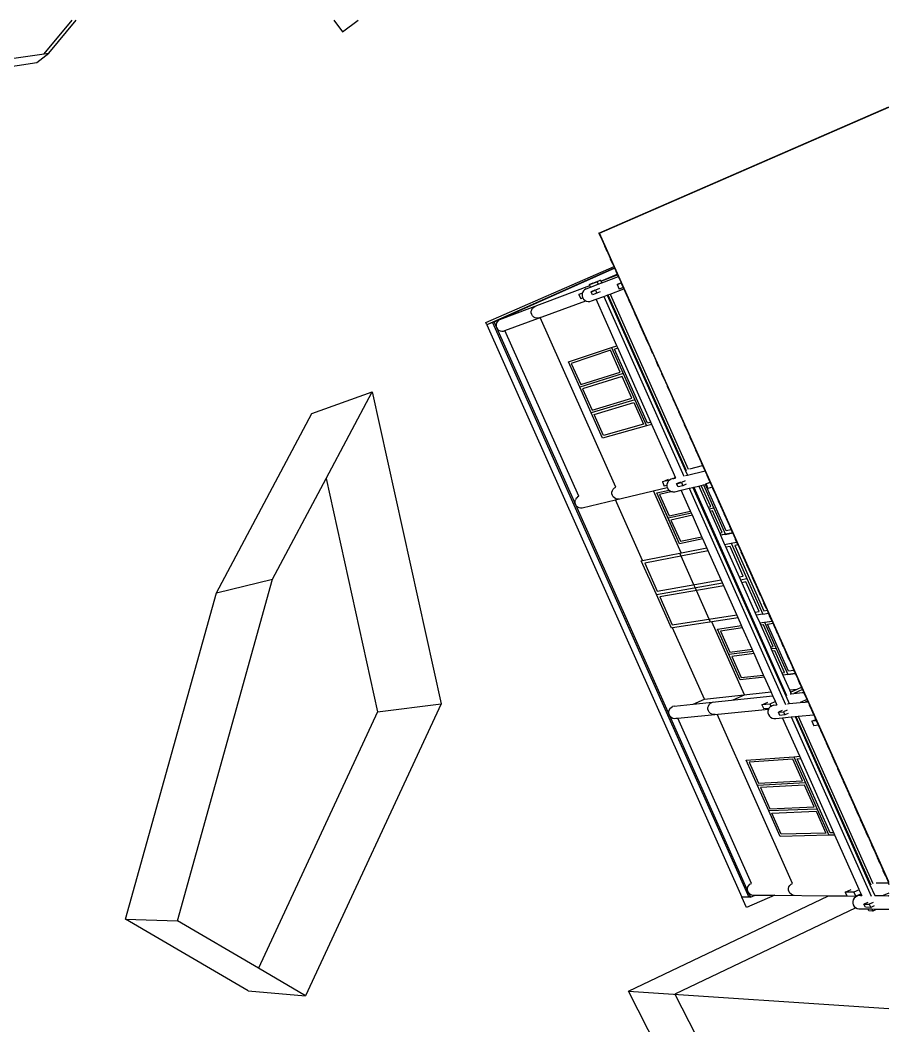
# Model space of a CAD drawing. Extents: x -86023 to 86023, y -39538 to 39538.
# Drawn here: x 46201 to 86023, y -6591 to 39538 of the extents above; entities that cross this region are included whole.
import ezdxf

# ---------------------------------------------------------------- set-up
doc = ezdxf.new("R2010")
doc.units = 0
doc.layers.get('0').update_dxf_attribs({"linetype": 'CONTINUOUS'})

msp = doc.modelspace()

# ---------------------------------------------------------------- linework, layer by layer
for p, q in [((47306, 37997), (48590, 39538)), ((47513, 38027), (48772, 39538)), ((60574, 39538), (60974, 39005)), ((60974, 39005), (61703, 39538)), ((30681, 35563), (47306, 37997)), ((46967, 37589), (47513, 38027)), ((47306, 37997), (47513, 38027)), ((30327, 35153), (46967, 37589)), ((72733, 29764), (86023, 35554)), ((72747, 29769), (86023, 35552)), ((72766, 29774), (86023, 35549)), ((72747, 29769), (72733, 29764)), ((72733, 29764), (72837, 29531)), ((72747, 29769), (72766, 29774)), ((72851, 29535), (72747, 29769)), ((86023, 16), (72766, 29774)), ((72837, 29531), (72851, 29535)), ((73007, 29186), (72851, 29535)), ((72993, 29180), (73007, 29186)), ((73008, 29184), (72993, 29180)), ((72993, 29180), (73097, 28946)), ((73008, 29184), (73007, 29186)), ((73112, 28950), (73008, 29184)), ((73097, 28946), (73112, 28950)), ((73267, 28601), (73112, 28950)), ((73253, 28596), (73267, 28601)), ((73268, 28599), (73267, 28601)), ((67546, 25669), (73426, 28245)), ((73457, 28176), (67593, 25563)), ((73463, 28161), (67857, 25663)), ((73465, 28157), (68197, 25810)), ((73268, 28599), (73253, 28596)), ((73253, 28596), (73358, 28362)), ((73372, 28365), (73268, 28599)), ((73358, 28362), (73372, 28365)), ((73426, 28245), (73372, 28365)), ((73457, 28176), (73426, 28245)), ((73463, 28161), (73457, 28176)), ((73465, 28157), (73463, 28161)), ((73527, 28017), (73465, 28157)), ((72826, 27564), (73566, 27893)), ((72827, 27562), (73586, 27849)), ((72861, 27487), (73634, 27778)), ((73514, 28011), (73527, 28017)), ((73529, 28014), (73514, 28011)), ((73514, 28011), (73566, 27893)), ((73529, 28014), (73527, 28017)), ((73633, 27780), (73529, 28014)), ((73566, 27893), (73586, 27849)), ((73586, 27849), (73618, 27777)), ((73618, 27777), (73633, 27780)), ((73634, 27778), (73633, 27780)), ((73760, 27495), (73634, 27778)), ((68197, 25810), (72319, 27370)), ((72149, 27218), (72078, 27175)), ((72149, 27218), (72352, 27295)), ((72302, 27408), (72654, 27542)), ((72453, 27475), (72302, 27408)), ((72319, 27370), (72302, 27408)), ((72352, 27295), (72319, 27370)), ((72352, 27295), (72705, 27428)), ((72453, 27475), (72806, 27609)), ((72754, 27232), (72577, 27153)), ((72806, 27609), (72654, 27542)), ((72654, 27542), (72705, 27428)), ((72705, 27428), (72861, 27487)), ((72806, 27609), (72826, 27564)), ((72826, 27564), (72827, 27562)), ((72827, 27562), (72861, 27487)), ((73563, 27407), (73760, 27495)), ((73765, 27483), (73563, 27407)), ((73563, 27407), (73654, 27204)), ((73842, 27274), (73654, 27204)), ((73765, 27483), (73760, 27495)), ((73788, 27432), (73765, 27483)), ((73774, 27427), (73788, 27432)), ((73789, 27429), (73774, 27427)), ((73774, 27427), (73842, 27274)), ((73789, 27429), (73788, 27432)), ((73893, 27195), (73789, 27429)), ((73842, 27274), (73872, 27207)), ((71815, 26952), (71974, 27023)), ((71971, 27011), (71815, 26952)), ((71815, 26952), (71901, 26761)), ((71993, 26796), (71901, 26761)), ((71971, 27011), (71960, 26968)), ((71960, 26968), (71961, 26888)), ((71961, 26888), (71983, 26812)), ((71974, 27023), (71971, 27011)), ((71980, 27046), (71974, 27023)), ((72021, 27116), (71980, 27046)), ((71983, 26812), (71993, 26796)), ((71993, 26796), (72025, 26745)), ((72078, 27175), (72021, 27116)), ((72548, 27154), (72372, 27076)), ((72372, 27076), (72577, 27153)), ((72436, 26931), (72372, 27076)), ((72642, 27007), (72436, 26931)), ((72577, 27153), (72642, 27007)), ((72600, 26739), (72954, 26869)), ((72797, 27076), (72642, 27007)), ((72954, 26869), (73110, 26927)), ((72954, 26869), (76625, 18629)), ((73110, 26927), (73146, 26940)), ((73110, 26927), (76699, 18871)), ((73146, 26940), (73243, 26976)), ((73146, 26940), (76736, 18880)), ((73243, 26976), (73244, 26976)), ((73244, 26976), (73872, 27207)), ((73244, 26976), (76824, 18940)), ((73872, 27207), (73878, 27193)), ((73878, 27193), (73893, 27195)), ((74048, 26848), (73893, 27195)), ((74035, 26842), (74048, 26848)), ((74050, 26844), (74035, 26842)), ((74035, 26842), (74139, 26609)), ((74050, 26844), (74048, 26848)), ((74154, 26610), (74050, 26844)), ((68427, 25295), (72132, 26665)), ((69651, 26257), (69689, 26324)), ((69689, 26324), (69744, 26380)), ((69744, 26380), (69811, 26421)), ((72025, 26745), (72083, 26691)), ((72083, 26691), (72132, 26665)), ((72132, 26665), (72155, 26654)), ((72155, 26654), (72234, 26636)), ((72234, 26636), (72317, 26640)), ((72317, 26640), (72396, 26664)), ((72396, 26664), (72600, 26739)), ((73551, 24604), (72600, 26739)), ((74139, 26609), (74154, 26610)), ((74308, 26264), (74154, 26610)), ((69631, 26183), (69651, 26257)), ((69632, 26107), (69631, 26183)), ((69653, 26035), (69632, 26107)), ((69693, 25971), (69653, 26035)), ((69749, 25919), (69693, 25971)), ((69817, 25884), (69749, 25919)), ((69892, 25868), (69817, 25884)), ((69970, 25871), (69892, 25868)), ((70046, 25894), (69970, 25871)), ((73508, 18122), (70046, 25894)), ((74295, 26258), (74308, 26264)), ((74310, 26259), (74295, 26258)), ((74295, 26258), (74399, 26024)), ((74310, 26259), (74308, 26264)), ((74415, 26025), (74310, 26259)), ((74399, 26024), (74415, 26025)), ((74569, 25679), (74415, 26025)), ((67593, 25563), (67546, 25669)), ((67857, 25663), (67593, 25563)), ((67593, 25563), (79286, -685)), ((67928, 25690), (67857, 25663)), ((67857, 25663), (79597, -687)), ((68197, 25810), (67928, 25690)), ((67928, 25690), (68043, 25433)), ((68041, 25650), (68022, 25577)), ((68022, 25577), (68022, 25503)), ((68022, 25503), (68043, 25433)), ((68078, 25716), (68041, 25650)), ((68043, 25433), (68082, 25370)), ((68043, 25433), (71654, 17326)), ((68132, 25770), (68078, 25716)), ((68197, 25810), (68132, 25770)), ((74555, 25673), (74569, 25679)), ((74571, 25674), (74555, 25673)), ((74555, 25673), (74659, 25440)), ((74571, 25674), (74569, 25679)), ((74675, 25441), (74571, 25674)), ((74659, 25440), (74675, 25441)), ((74829, 25095), (74675, 25441)), ((68082, 25370), (68136, 25320)), ((68136, 25320), (68203, 25286)), ((68203, 25286), (68277, 25270)), ((68277, 25270), (68353, 25273)), ((68353, 25273), (68427, 25295)), ((71809, 17703), (68427, 25295)), ((74816, 25089), (74829, 25095)), ((74831, 25090), (74816, 25089)), ((74816, 25089), (74920, 24855)), ((74831, 25090), (74829, 25095)), ((74936, 24856), (74831, 25090)), ((71338, 23864), (73310, 24523)), ((73310, 24523), (73551, 24604)), ((73310, 24523), (73845, 23324)), ((73444, 24453), (73596, 24504)), ((74960, 21050), (73444, 24453)), ((73596, 24504), (73551, 24604)), ((75115, 21094), (73596, 24504)), ((74920, 24855), (74936, 24856)), ((75090, 24510), (74936, 24856)), ((75076, 24505), (75090, 24510)), ((75076, 24505), (75180, 24271)), ((75092, 24505), (75076, 24505)), ((75092, 24505), (75090, 24510)), ((75196, 24271), (75092, 24505)), ((73266, 24394), (71466, 23795)), ((73711, 23395), (73266, 24394)), ((75180, 24271), (75196, 24271)), ((75350, 23926), (75196, 24271)), ((71858, 22696), (71338, 23864)), ((71466, 23795), (71900, 22821)), ((75336, 23920), (75350, 23926)), ((75336, 23920), (75440, 23686)), ((75353, 23920), (75336, 23920)), ((75353, 23920), (75350, 23926)), ((75457, 23686), (75353, 23920)), ((75440, 23686), (75457, 23686)), ((75610, 23341), (75457, 23686)), ((73845, 23324), (71858, 22696)), ((71900, 22821), (73711, 23395)), ((73799, 23196), (71987, 22626)), ((74244, 22197), (73799, 23196)), ((73845, 23324), (74379, 22124)), ((75597, 23336), (75610, 23341)), ((75597, 23336), (75701, 23102)), ((75613, 23335), (75597, 23336)), ((75613, 23335), (75610, 23341)), ((75717, 23101), (75613, 23335)), ((75701, 23102), (75717, 23101)), ((75871, 22757), (75717, 23101)), ((72379, 21529), (71858, 22696)), ((71987, 22626), (72421, 21652)), ((75857, 22751), (75871, 22757)), ((75857, 22751), (75961, 22518)), ((75874, 22750), (75857, 22751)), ((75874, 22750), (75871, 22757)), ((75978, 22516), (75874, 22750)), ((59567, 21492), (62340, 22492)), ((60225, 18510), (62340, 22492)), ((62340, 22492), (65499, 8181)), ((72421, 21652), (74244, 22197)), ((75961, 22518), (75978, 22516)), ((76131, 22172), (75978, 22516)), ((76117, 22167), (76131, 22172)), ((76117, 22167), (76222, 21933)), ((76134, 22165), (76117, 22167)), ((76134, 22165), (76131, 22172)), ((76239, 21931), (76134, 22165)), ((74379, 22124), (72379, 21529)), ((72508, 21457), (74333, 21998)), ((74333, 21998), (74778, 20999)), ((74379, 22124), (74913, 20925)), ((76222, 21933), (76239, 21931)), ((76391, 21588), (76239, 21931)), ((55201, 13273), (59567, 21492)), ((72899, 20362), (72379, 21529)), ((72941, 20483), (72508, 21457)), ((76378, 21583), (76391, 21588)), ((76378, 21583), (76482, 21349)), ((76395, 21580), (76378, 21583)), ((76395, 21580), (76391, 21588)), ((76499, 21346), (76395, 21580)), ((76482, 21349), (76499, 21346)), ((76652, 21004), (76499, 21346)), ((74913, 20925), (72899, 20362)), ((74778, 20999), (72941, 20483)), ((75160, 20994), (74913, 20925)), ((75115, 21094), (74960, 21050)), ((75160, 20994), (75115, 21094)), ((76149, 18773), (75160, 20994)), ((76638, 20998), (76652, 21004)), ((76638, 20998), (76742, 20764)), ((76655, 20995), (76638, 20998)), ((76655, 20995), (76652, 21004)), ((76760, 20762), (76655, 20995)), ((76742, 20764), (76760, 20762)), ((76912, 20419), (76760, 20762)), ((76898, 20414), (76912, 20419)), ((76898, 20414), (77003, 20180)), ((76916, 20411), (76898, 20414)), ((76916, 20411), (76912, 20419)), ((77020, 20177), (76916, 20411)), ((77003, 20180), (77020, 20177)), ((77173, 19835), (77020, 20177)), ((77159, 19829), (77173, 19835)), ((77159, 19829), (77263, 19595)), ((77177, 19826), (77159, 19829)), ((77177, 19826), (77173, 19835)), ((77281, 19592), (77177, 19826)), ((77263, 19595), (77281, 19592)), ((77433, 19250), (77281, 19592)), ((76902, 18964), (77481, 19106)), ((77419, 19245), (77433, 19250)), ((77437, 19241), (77419, 19245)), ((77419, 19245), (77481, 19106)), ((77437, 19241), (77433, 19250)), ((77541, 19007), (77437, 19241)), ((77481, 19106), (77523, 19011)), ((77523, 19011), (77541, 19007)), ((77602, 18872), (77541, 19007)), ((57771, 13892), (60225, 18510)), ((60225, 18510), (62585, 7817)), ((75643, 18361), (75915, 18483)), ((76039, 18487), (75968, 18444)), ((76118, 18511), (76039, 18487)), ((76118, 18511), (76165, 18522)), ((76243, 18562), (76149, 18773)), ((76245, 18558), (76165, 18522)), ((76165, 18522), (76251, 18543)), ((76245, 18558), (76243, 18562)), ((76251, 18543), (76245, 18558)), ((76253, 18539), (76251, 18543)), ((76699, 18871), (76787, 18674)), ((76705, 18654), (76787, 18674)), ((76787, 18674), (77602, 18872)), ((77693, 18666), (77602, 18872)), ((77680, 18660), (77693, 18666)), ((77680, 18660), (77784, 18427)), ((77698, 18656), (77680, 18660)), ((77698, 18656), (77693, 18666)), ((77802, 18422), (77698, 18656)), ((73348, 17958), (73386, 18026)), ((73386, 18026), (73441, 18082)), ((73441, 18082), (73508, 18122)), ((73497, 17532), (75867, 18098)), ((75963, 18439), (75643, 18361)), ((75643, 18361), (75728, 18170)), ((75850, 18200), (75728, 18170)), ((75870, 18315), (75849, 18237)), ((75849, 18237), (75850, 18200)), ((75850, 18200), (75850, 18157)), ((75850, 18157), (75867, 18098)), ((75867, 18098), (75872, 18081)), ((75910, 18385), (75870, 18315)), ((75872, 18081), (75914, 18013)), ((75963, 18439), (75910, 18385)), ((75914, 18013), (75945, 17986)), ((75968, 18444), (75963, 18439)), ((76469, 18352), (76293, 18273)), ((76293, 18273), (76510, 18325)), ((76358, 18128), (76293, 18273)), ((76575, 18180), (76358, 18128)), ((76503, 17978), (76876, 18066)), ((76687, 18404), (76510, 18325)), ((76510, 18325), (76575, 18180)), ((76729, 18248), (76575, 18180)), ((76876, 18066), (77040, 18105)), ((76876, 18066), (81291, 8155)), ((77040, 18105), (77078, 18113)), ((77040, 18105), (81296, 8551)), ((77078, 18113), (77306, 18167)), ((77078, 18113), (81336, 8555)), ((77306, 18167), (77425, 18195)), ((77306, 18167), (77736, 17201)), ((77425, 18195), (77519, 18217)), ((77856, 17227), (77425, 18195)), ((77519, 18217), (77613, 18239)), ((77519, 18217), (77995, 17149)), ((77613, 18239), (77645, 18247)), ((78562, 16108), (77613, 18239)), ((77636, 18265), (77833, 18352)), ((77850, 18315), (77636, 18265)), ((77636, 18265), (77645, 18247)), ((77645, 18247), (77727, 18062)), ((77940, 18111), (77727, 18062)), ((77784, 18427), (77802, 18422)), ((77833, 18352), (77802, 18422)), ((77850, 18315), (77833, 18352)), ((77940, 18111), (77850, 18315)), ((77954, 18081), (77940, 18111)), ((77940, 18076), (77954, 18081)), ((77940, 18076), (78044, 17842)), ((77958, 18071), (77940, 18076)), ((77958, 18071), (77954, 18081)), ((78062, 17837), (77958, 18071)), ((71633, 17471), (71652, 17543)), ((71690, 17609), (71652, 17543)), ((71690, 17609), (71743, 17664)), ((71809, 17703), (71743, 17664)), ((71964, 17167), (73497, 17532)), ((73328, 17884), (73348, 17958)), ((73329, 17809), (73328, 17884)), ((73350, 17736), (73329, 17809)), ((73390, 17672), (73350, 17736)), ((73445, 17621), (73390, 17672)), ((73514, 17586), (73445, 17621)), ((74735, 14752), (73497, 17532)), ((73589, 17569), (73514, 17586)), ((73667, 17573), (73589, 17569)), ((76504, 15101), (75236, 17947)), ((75384, 17853), (75945, 17986)), ((75384, 17853), (75945, 17986)), ((75902, 16689), (75384, 17853)), ((76421, 15524), (75384, 17853)), ((76092, 17912), (75516, 17777)), ((75516, 17777), (75949, 16805)), ((75945, 17986), (75973, 17959)), ((75973, 17959), (76045, 17923)), ((76045, 17923), (76092, 17912)), ((76092, 17912), (76124, 17905)), ((76124, 17905), (76206, 17909)), ((76206, 17909), (76503, 17978)), ((76929, 17022), (76503, 17978)), ((78044, 17842), (78062, 17837)), ((78214, 17497), (78062, 17837)), ((71633, 17471), (71634, 17397)), ((71654, 17326), (71634, 17397)), ((71693, 17264), (71654, 17326)), ((71654, 17326), (75954, 7676)), ((71693, 17264), (71748, 17214)), ((71748, 17214), (71814, 17179)), ((71814, 17179), (71888, 17163)), ((71888, 17163), (71964, 17167)), ((77736, 17201), (77856, 17227)), ((77736, 17201), (77780, 17102)), ((77995, 17149), (77780, 17102)), ((77780, 17102), (77825, 17002)), ((77995, 17149), (78527, 15952)), ((78200, 17492), (78214, 17497)), ((78200, 17492), (78304, 17258)), ((78219, 17486), (78200, 17492)), ((78219, 17486), (78214, 17497)), ((78323, 17252), (78219, 17486)), ((78304, 17258), (78323, 17252)), ((78474, 16912), (78323, 17252)), ((76973, 16924), (75902, 16689)), ((76421, 15524), (75902, 16689)), ((75949, 16805), (76929, 17022)), ((77016, 16826), (76035, 16611)), ((76035, 16611), (76468, 15640)), ((76973, 16924), (76929, 17022)), ((77016, 16826), (76973, 16924)), ((77455, 15842), (77016, 16826)), ((77945, 17028), (77825, 17002)), ((77825, 17002), (78268, 16008)), ((78388, 16033), (77945, 17028)), ((78461, 16907), (78474, 16912)), ((78461, 16907), (78565, 16673)), ((78479, 16901), (78461, 16907)), ((78479, 16901), (78474, 16912)), ((78584, 16667), (78479, 16901)), ((78565, 16673), (78584, 16667)), ((78735, 16328), (78584, 16667)), ((78796, 16155), (78562, 16108)), ((78721, 16323), (78735, 16328)), ((78740, 16316), (78721, 16323)), ((78721, 16323), (78796, 16155)), ((78740, 16316), (78735, 16328)), ((78844, 16082), (78740, 16316)), ((78796, 16155), (78825, 16089)), ((77498, 15743), (76421, 15524)), ((77498, 15743), (76421, 15524)), ((76468, 15640), (77455, 15842)), ((77498, 15743), (77455, 15842)), ((77681, 15333), (77498, 15743)), ((78268, 16008), (78388, 16033)), ((78268, 16008), (78312, 15909)), ((78871, 16022), (78312, 15909)), ((78527, 15952), (78312, 15909)), ((78312, 15909), (78496, 15494)), ((78527, 15952), (78871, 16022)), ((78825, 16089), (78844, 16082)), ((78871, 16022), (78844, 16082)), ((78995, 15743), (78871, 16022)), ((78981, 15738), (78995, 15743)), ((79000, 15732), (78981, 15738)), ((78981, 15738), (79042, 15602)), ((79000, 15732), (78995, 15743)), ((79105, 15498), (79000, 15732)), ((74735, 14752), (77681, 15333)), ((77741, 15199), (77681, 15333)), ((78496, 15494), (78791, 15552)), ((78496, 15494), (78557, 15359)), ((78743, 15395), (78557, 15359)), ((78557, 15359), (79159, 14006)), ((79347, 14039), (78743, 15395)), ((78791, 15552), (79042, 15602)), ((78791, 15552), (79516, 13923)), ((79118, 15469), (78960, 15438)), ((78960, 15438), (80292, 12447)), ((79042, 15602), (79085, 15505)), ((79085, 15505), (79105, 15498)), ((79118, 15469), (79105, 15498)), ((79256, 15159), (79118, 15469)), ((77741, 15199), (74831, 14630)), ((76502, 14957), (76443, 15089)), ((77089, 13640), (76502, 14957)), ((78337, 13861), (77741, 15199)), ((79242, 15154), (79256, 15159)), ((79242, 15154), (79346, 14920)), ((79261, 15147), (79242, 15154)), ((79261, 15147), (79256, 15159)), ((79365, 14913), (79261, 15147)), ((79346, 14920), (79365, 14913)), ((79516, 14575), (79365, 14913)), ((74676, 14740), (74735, 14752)), ((75364, 13196), (74676, 14740)), ((74831, 14630), (75405, 13342)), ((79502, 14569), (79516, 14575)), ((79502, 14569), (79606, 14336)), ((79522, 14562), (79502, 14569)), ((79522, 14562), (79516, 14575)), ((79626, 14328), (79522, 14562)), ((79606, 14336), (79626, 14328)), ((79776, 13990), (79626, 14328)), ((53409, -1769), (57771, 13892)), ((55201, 13273), (57771, 13892)), ((75405, 13342), (78337, 13861)), ((78397, 13727), (78337, 13861)), ((79159, 14006), (79347, 14039)), ((79159, 14006), (79220, 13871)), ((79220, 13871), (79516, 13923)), ((79220, 13871), (79280, 13736)), ((79516, 13923), (80242, 12294)), ((79762, 13985), (79776, 13990)), ((79762, 13985), (79867, 13751)), ((79782, 13977), (79762, 13985)), ((79782, 13977), (79776, 13990)), ((79886, 13743), (79782, 13977)), ((75364, 13196), (78397, 13727)), ((78456, 13593), (75520, 13084)), ((77147, 13508), (77089, 13640)), ((77206, 13376), (77147, 13508)), ((78456, 13593), (78397, 13727)), ((79053, 12255), (78456, 13593)), ((79467, 13768), (79280, 13736)), ((79280, 13736), (79882, 12383)), ((80071, 12413), (79467, 13768)), ((79867, 13751), (79886, 13743)), ((80037, 13406), (79886, 13743)), ((80023, 13401), (80037, 13406)), ((80023, 13401), (80127, 13167)), ((80043, 13392), (80023, 13401)), ((80043, 13392), (80037, 13406)), ((80147, 13158), (80043, 13392)), ((51033, -1690), (55201, 13273)), ((76052, 11652), (75364, 13196)), ((75520, 13084), (76094, 11796)), ((77793, 12059), (77206, 13376)), ((80127, 13167), (80147, 13158)), ((80297, 12821), (80147, 13158)), ((80283, 12816), (80297, 12821)), ((80283, 12816), (80387, 12582)), ((80303, 12807), (80283, 12816)), ((80292, 12447), (80453, 12472)), ((80303, 12807), (80297, 12821)), ((80408, 12573), (80303, 12807)), ((80387, 12582), (80408, 12573)), ((80453, 12472), (80408, 12573)), ((80513, 12335), (80453, 12472)), ((76094, 11796), (79053, 12255)), ((79112, 12121), (76112, 11661)), ((77851, 11928), (77793, 12059)), ((79112, 12121), (79053, 12255)), ((79271, 11765), (79112, 12121)), ((79882, 12383), (80071, 12413)), ((79882, 12383), (79943, 12248)), ((80242, 12294), (79943, 12248)), ((79943, 12248), (80103, 11888)), ((80242, 12294), (80513, 12335)), ((80557, 12237), (80513, 12335)), ((80543, 12232), (80557, 12237)), ((80543, 12232), (80648, 11998)), ((80564, 12222), (80543, 12232)), ((80564, 12222), (80557, 12237)), ((80668, 11988), (80564, 12222)), ((80648, 11998), (80668, 11988)), ((76112, 11661), (76052, 11652)), ((77567, 8395), (76112, 11661)), ((79403, 8593), (77913, 11937)), ((78169, 11601), (79271, 11765)), ((78169, 11601), (79271, 11765)), ((78688, 10437), (78169, 11601)), ((79206, 9273), (78169, 11601)), ((79315, 11666), (78304, 11518)), ((79315, 11666), (79271, 11765)), ((79753, 10683), (79315, 11666)), ((80103, 11888), (80675, 11973)), ((80103, 11888), (80323, 11921)), ((80103, 11888), (80147, 11789)), ((80271, 11807), (80147, 11789)), ((80147, 11789), (80590, 10795)), ((80714, 10811), (80271, 11807)), ((80323, 11921), (80675, 11973)), ((80323, 11921), (80856, 10725)), ((80465, 11836), (80719, 11873)), ((81427, 9676), (80465, 11836)), ((80675, 11973), (80668, 11988)), ((80719, 11873), (80675, 11973)), ((80818, 11652), (80719, 11873)), ((80804, 11647), (80818, 11652)), ((80804, 11647), (80908, 11414)), ((80824, 11637), (80804, 11647)), ((80824, 11637), (80818, 11652)), ((80929, 11403), (80824, 11637)), ((78304, 11518), (78737, 10546)), ((80908, 11414), (80929, 11403)), ((81078, 11068), (80929, 11403)), ((78737, 10546), (79753, 10683)), ((79797, 10584), (79753, 10683)), ((80590, 10795), (80714, 10811)), ((80590, 10795), (80634, 10695)), ((80856, 10725), (80634, 10695)), ((80634, 10695), (80679, 10596)), ((80803, 10612), (80679, 10596)), ((81246, 9616), (80803, 10612)), ((80856, 10725), (81389, 9528)), ((81064, 11063), (81078, 11068)), ((81064, 11063), (81168, 10829)), ((81085, 11052), (81064, 11063)), ((81085, 11052), (81078, 11068)), ((81189, 10819), (81085, 11052)), ((81168, 10829), (81189, 10819)), ((81338, 10483), (81189, 10819)), ((79797, 10584), (78688, 10437)), ((79206, 9273), (78688, 10437)), ((79841, 10486), (78824, 10352)), ((78824, 10352), (79256, 9381)), ((79841, 10486), (79797, 10584)), ((80279, 9502), (79841, 10486)), ((80679, 10596), (81122, 9602)), ((81325, 10479), (81338, 10483)), ((81325, 10479), (81429, 10245)), ((81346, 10468), (81325, 10479)), ((81346, 10468), (81338, 10483)), ((81450, 10234), (81346, 10468)), ((81429, 10245), (81450, 10234)), ((81599, 9899), (81450, 10234)), ((81669, 9705), (81427, 9676)), ((81585, 9894), (81599, 9899)), ((81606, 9883), (81585, 9894)), ((81585, 9894), (81669, 9705)), ((81606, 9883), (81599, 9899)), ((81710, 9649), (81606, 9883)), ((81669, 9705), (81689, 9660)), ((80323, 9404), (79206, 9273)), ((80323, 9404), (79206, 9273)), ((79256, 9381), (80279, 9502)), ((80323, 9404), (80279, 9502)), ((80625, 8726), (80323, 9404)), ((81122, 9602), (81246, 9616)), ((81122, 9602), (81166, 9502)), ((81745, 9570), (81166, 9502)), ((81389, 9528), (81166, 9502)), ((81166, 9502), (81471, 8817)), ((81389, 9528), (81745, 9570)), ((81689, 9660), (81710, 9649)), ((81745, 9570), (81710, 9649)), ((81859, 9315), (81745, 9570)), ((81845, 9310), (81859, 9315)), ((81845, 9310), (81949, 9076)), ((81867, 9298), (81845, 9310)), ((81867, 9298), (81859, 9315)), ((81971, 9064), (81867, 9298)), ((81471, 8817), (81817, 8854)), ((81471, 8817), (81514, 8720)), ((81514, 8720), (81817, 8854)), ((82071, 8839), (81660, 8656)), ((81817, 8854), (82023, 8947)), ((81949, 9076), (81971, 9064)), ((82023, 8947), (81971, 9064)), ((82071, 8839), (82023, 8947)), ((82120, 8730), (82071, 8839)), ((77059, 8168), (80701, 8554)), ((77059, 8168), (77567, 8395)), ((77567, 8395), (80625, 8726)), ((78882, 8361), (79403, 8593)), ((80701, 8554), (80625, 8726)), ((80819, 8291), (80701, 8554)), ((81296, 8551), (81458, 8188)), ((81502, 8639), (81548, 8644)), ((81514, 8720), (81548, 8644)), ((81548, 8644), (81660, 8656)), ((81660, 8656), (82046, 8697)), ((82276, 8380), (81958, 8238)), ((82046, 8697), (82115, 8704)), ((82106, 8725), (82120, 8730)), ((82127, 8713), (82106, 8725)), ((82106, 8725), (82106, 8724)), ((82106, 8724), (82115, 8704)), ((82115, 8704), (82210, 8491)), ((82127, 8713), (82120, 8730)), ((82231, 8479), (82127, 8713)), ((82305, 8313), (82191, 8262)), ((82210, 8491), (82231, 8479)), ((82276, 8380), (82231, 8479)), ((82305, 8313), (82276, 8380)), ((82322, 8275), (82305, 8313)), ((65499, 8181), (59286, -5211)), ((62585, 7817), (65499, 8181)), ((75932, 7820), (75951, 7893)), ((75989, 7959), (75951, 7893)), ((75989, 7959), (76042, 8013)), ((76042, 8013), (76108, 8053)), ((76181, 8075), (76108, 8053)), ((76181, 8075), (77059, 8168)), ((76344, 7524), (80508, 7934)), ((77729, 8006), (77749, 8080)), ((77730, 7930), (77729, 8006)), ((77751, 7857), (77730, 7930)), ((77749, 8080), (77787, 8147)), ((77791, 7793), (77751, 7857)), ((77787, 8147), (77842, 8203)), ((77842, 8203), (77909, 8243)), ((77909, 8243), (77984, 8266)), ((80199, 8134), (80471, 8255)), ((80574, 8172), (80199, 8134)), ((80199, 8134), (80284, 7943)), ((80527, 7967), (80284, 7943)), ((80500, 7920), (80480, 7842)), ((80480, 7842), (80481, 7763)), ((80508, 7934), (80500, 7920)), ((80527, 7967), (80508, 7934)), ((80541, 7991), (80527, 7967)), ((80598, 8050), (80541, 7991)), ((80822, 8283), (80574, 8172)), ((80574, 8172), (80622, 8064)), ((80622, 8064), (80598, 8050)), ((80669, 8093), (80622, 8064)), ((80748, 8117), (80669, 8093)), ((80748, 8117), (80890, 8131)), ((80822, 8283), (80819, 8291)), ((80866, 8184), (80822, 8283)), ((80890, 8131), (80866, 8184)), ((80897, 8116), (80890, 8131)), ((81138, 7873), (80961, 7794)), ((81368, 7895), (81192, 7817)), ((81371, 8179), (81458, 8188)), ((81458, 8188), (81958, 8238)), ((81958, 8238), (82191, 8262)), ((82191, 8262), (82322, 8275)), ((82380, 8146), (82322, 8275)), ((82366, 8141), (82380, 8146)), ((82366, 8141), (82470, 7907)), ((82388, 8128), (82366, 8141)), ((82388, 8128), (82380, 8146)), ((82492, 7894), (82388, 8128)), ((82470, 7907), (82492, 7894)), ((82589, 7677), (82492, 7894)), ((62585, 7817), (57128, -3947)), ((75933, 7746), (75932, 7820)), ((75954, 7676), (75933, 7746)), ((75992, 7613), (75954, 7676)), ((75954, 7676), (79565, -431)), ((75992, 7613), (76047, 7563)), ((76047, 7563), (76113, 7529)), ((76113, 7529), (76187, 7513)), ((76187, 7513), (76264, 7516)), ((76264, 7516), (76344, 7524)), ((79719, -54), (76344, 7524)), ((77846, 7742), (77791, 7793)), ((77915, 7707), (77846, 7742)), ((77990, 7691), (77915, 7707)), ((78068, 7694), (77990, 7691)), ((81606, -55), (78150, 7702)), ((80481, 7763), (80503, 7687)), ((80503, 7687), (80545, 7619)), ((80545, 7619), (80604, 7565)), ((80604, 7565), (80675, 7528)), ((80675, 7528), (80755, 7511)), ((80755, 7511), (80837, 7514)), ((80837, 7514), (81151, 7544)), ((80961, 7794), (81192, 7817)), ((81026, 7649), (80961, 7794)), ((81256, 7671), (81026, 7649)), ((81151, 7544), (81547, 7580)), ((81940, 5774), (81151, 7544)), ((81192, 7817), (81256, 7671)), ((81411, 7740), (81256, 7671)), ((81547, 7580), (81722, 7597)), ((81547, 7580), (85211, -643)), ((81722, 7597), (81761, 7600)), ((81722, 7597), (85158, -117)), ((81761, 7600), (81871, 7611)), ((81761, 7600), (85200, -117)), ((81871, 7611), (82589, 7677)), ((81871, 7611), (85287, -57)), ((81871, 7611), (81871, 7611)), ((82485, 7381), (82668, 7462)), ((82696, 7400), (82485, 7381)), ((82485, 7381), (82576, 7178)), ((82640, 7561), (82589, 7677)), ((82626, 7556), (82640, 7561)), ((82648, 7543), (82626, 7556)), ((82626, 7556), (82668, 7462)), ((82648, 7543), (82640, 7561)), ((82753, 7309), (82648, 7543)), ((82668, 7462), (82696, 7400)), ((82696, 7400), (82730, 7323)), ((82802, 7197), (82576, 7178)), ((82730, 7323), (82753, 7309)), ((82802, 7197), (82753, 7309)), ((82901, 6977), (82802, 7197)), ((82887, 6972), (82901, 6977)), ((82887, 6972), (82991, 6738)), ((82909, 6958), (82887, 6972)), ((82909, 6958), (82901, 6977)), ((83013, 6724), (82909, 6958)), ((82991, 6738), (83013, 6724)), ((83161, 6392), (83013, 6724)), ((83147, 6388), (83161, 6392)), ((83147, 6388), (83251, 6154)), ((83169, 6373), (83147, 6388)), ((83169, 6373), (83161, 6392)), ((83274, 6140), (83169, 6373)), ((83251, 6154), (83274, 6140)), ((83421, 5808), (83274, 6140)), ((79475, 5600), (81671, 5755)), ((79995, 4433), (79475, 5600)), ((81617, 5648), (79612, 5509)), ((82062, 4650), (81617, 5648)), ((81671, 5755), (81940, 5774)), ((81671, 5755), (82206, 4555)), ((81815, 5662), (81985, 5673)), ((83331, 2259), (81815, 5662)), ((81985, 5673), (81940, 5774)), ((83504, 2264), (81985, 5673)), ((83407, 5803), (83421, 5808)), ((83407, 5803), (83512, 5569)), ((83430, 5789), (83407, 5803)), ((83430, 5789), (83421, 5808)), ((83534, 5555), (83430, 5789)), ((83512, 5569), (83534, 5555)), ((83682, 5223), (83534, 5555)), ((79612, 5509), (80046, 4535)), ((83668, 5219), (83682, 5223)), ((83668, 5219), (83772, 4985)), ((83691, 5204), (83668, 5219)), ((83691, 5204), (83682, 5223)), ((83795, 4970), (83691, 5204)), ((80046, 4535), (82062, 4650)), ((83772, 4985), (83795, 4970)), ((83942, 4639), (83795, 4970)), ((83928, 4634), (83942, 4639)), ((83928, 4634), (84032, 4401)), ((83951, 4619), (83928, 4634)), ((83951, 4619), (83942, 4639)), ((84055, 4385), (83951, 4619)), ((82206, 4555), (79995, 4433)), ((80515, 3265), (79995, 4433)), ((82151, 4450), (80133, 4341)), ((80133, 4341), (80567, 3367)), ((82595, 3452), (82151, 4450)), ((82206, 4555), (82740, 3356)), ((84032, 4401), (84055, 4385)), ((84203, 4054), (84055, 4385)), ((84188, 4050), (84203, 4054)), ((84188, 4050), (84293, 3816)), ((84212, 4034), (84188, 4050)), ((84212, 4034), (84203, 4054)), ((84316, 3800), (84212, 4034)), ((84293, 3816), (84316, 3800)), ((84463, 3470), (84316, 3800)), ((82740, 3356), (80515, 3265)), ((81035, 2098), (80515, 3265)), ((80567, 3367), (82595, 3452)), ((80654, 3172), (82684, 3252)), ((82684, 3252), (83129, 2253)), ((82740, 3356), (83275, 2156)), ((84449, 3465), (84463, 3470)), ((84449, 3465), (84553, 3232)), ((84472, 3449), (84449, 3465)), ((84472, 3449), (84463, 3470)), ((84577, 3215), (84472, 3449)), ((84553, 3232), (84577, 3215)), ((81087, 2198), (80654, 3172)), ((84723, 2886), (84577, 3215)), ((84709, 2881), (84723, 2886)), ((84709, 2881), (84813, 2647)), ((84733, 2864), (84709, 2881)), ((84733, 2864), (84723, 2886)), ((84837, 2630), (84733, 2864)), ((84813, 2647), (84837, 2630)), ((84984, 2301), (84837, 2630)), ((83275, 2156), (81035, 2098)), ((83129, 2253), (81087, 2198)), ((83548, 2163), (83275, 2156)), ((83504, 2264), (83331, 2259)), ((83548, 2163), (83504, 2264)), ((84537, -57), (83548, 2163)), ((84970, 2297), (84984, 2301)), ((84970, 2297), (85074, 2063)), ((84993, 2279), (84970, 2297)), ((84993, 2279), (84984, 2301)), ((85098, 2045), (84993, 2279)), ((85074, 2063), (85098, 2045)), ((85244, 1717), (85098, 2045)), ((85230, 1712), (85244, 1717)), ((85230, 1712), (85334, 1478)), ((85254, 1694), (85230, 1712)), ((85254, 1694), (85244, 1717)), ((85358, 1460), (85254, 1694)), ((85334, 1478), (85358, 1460)), ((85504, 1132), (85358, 1460)), ((85490, 1128), (85504, 1132)), ((85490, 1128), (85594, 894)), ((85515, 1110), (85490, 1128)), ((85515, 1110), (85504, 1132)), ((85619, 876), (85515, 1110)), ((85594, 894), (85619, 876)), ((85765, 548), (85619, 876)), ((85751, 543), (85765, 548)), ((85751, 543), (85855, 310)), ((85775, 525), (85751, 543)), ((85775, 525), (85765, 548)), ((85879, 291), (85775, 525)), ((85855, 310), (85879, 291)), ((86022, -30), (85879, 291)), ((79544, -286), (79563, -214)), ((79545, -360), (79544, -286)), ((79565, -431), (79545, -360)), ((79563, -214), (79600, -148)), ((79604, -493), (79565, -431)), ((79565, -431), (79680, -688)), ((79600, -148), (79654, -93)), ((79654, -93), (79719, -54)), ((81426, -293), (81445, -219)), ((81427, -369), (81426, -293)), ((81448, -441), (81427, -369)), ((81445, -219), (81484, -151)), ((81488, -505), (81448, -441)), ((81484, -151), (81538, -96)), ((81538, -96), (81606, -55)), ((84026, -457), (84299, -336)), ((84419, -459), (84026, -457)), ((84026, -457), (84101, -626)), ((84667, -348), (84419, -459)), ((84419, -459), (84504, -651)), ((84662, -337), (84537, -57)), ((84667, -348), (84662, -337)), ((84711, -447), (84667, -348)), ((84721, -469), (84711, -447)), ((85158, -117), (85380, -616)), ((85447, -30), (85989, -30)), ((85997, -30), (85985, -20)), ((85985, -20), (85989, -30)), ((85989, -30), (86023, -107)), ((85997, -30), (86022, -30)), ((86008, -39), (85997, -30)), ((86023, -73), (86008, -39)), ((86011, -41), (86023, -37)), ((86023, -51), (86011, -41)), ((86011, -41), (86023, -68)), ((86023, -32), (86022, -30)), ((74083, -4995), (83250, -619)), ((79597, -687), (79286, -685)), ((79501, -1168), (79286, -685)), ((80795, -601), (79501, -1168)), ((79680, -688), (79597, -687)), ((79604, -493), (79658, -543)), ((79658, -543), (79725, -578)), ((79680, -688), (79890, -594)), ((79725, -578), (79799, -594)), ((79799, -594), (79890, -594)), ((79890, -594), (80795, -601)), ((80795, -601), (83250, -619)), ((81543, -556), (81488, -505)), ((81611, -591), (81543, -556)), ((81687, -608), (81611, -591)), ((83250, -619), (84101, -626)), ((84101, -626), (84111, -648)), ((84504, -651), (84111, -648)), ((84390, -811), (84370, -889)), ((84370, -889), (84371, -968)), ((84431, -740), (84390, -811)), ((84488, -681), (84431, -740)), ((84559, -638), (84488, -681)), ((84553, -629), (84504, -651)), ((84753, -540), (84553, -629)), ((84553, -629), (84589, -629)), ((84589, -629), (84559, -638)), ((84638, -614), (84589, -629)), ((84720, -611), (84638, -614)), ((84739, -615), (84720, -611)), ((84720, -611), (84785, -611)), ((84753, -540), (84721, -469)), ((84785, -611), (84753, -540)), ((84797, -640), (84785, -611)), ((85373, -616), (85380, -616)), ((85380, -616), (85382, -620)), ((85380, -616), (85757, -618)), ((85757, -618), (85748, -623)), ((86023, -500), (85757, -618)), ((85757, -618), (86001, -620)), ((86001, -620), (85992, -624)), ((86023, -610), (86001, -620)), ((86001, -620), (86023, -620)), ((84513, -1176), (76212, -5139)), ((84371, -968), (84393, -1045)), ((84393, -1045), (84434, -1112)), ((84434, -1112), (84493, -1166)), ((84493, -1166), (84565, -1203)), ((84565, -1203), (84644, -1220)), ((84644, -1220), (85058, -1226)), ((85059, -930), (84883, -1008)), ((84948, -1153), (84883, -1008)), ((84883, -1008), (85124, -1011)), ((85189, -1157), (84948, -1153)), ((85100, -1320), (85058, -1226)), ((85058, -1226), (85245, -1229)), ((85286, -1322), (85100, -1320)), ((85301, -932), (85124, -1011)), ((85124, -1011), (85189, -1157)), ((85343, -1088), (85189, -1157)), ((85245, -1229), (85286, -1322)), ((85245, -1229), (85427, -1231)), ((85438, -1255), (85286, -1322)), ((85427, -1231), (85438, -1255)), ((85427, -1231), (86023, -1240)), ((56649, -4979), (51033, -1690)), ((51033, -1690), (53409, -1769)), ((57128, -3947), (53409, -1769)), ((59286, -5211), (57128, -3947)), ((56649, -4979), (59286, -5211)), ((74083, -4995), (86023, -5800)), ((81618, -19721), (74083, -4995)), ((76212, -5139), (83964, -20288))]:
    msp.add_line(p, q)

doc.saveas('drawing.dxf')
